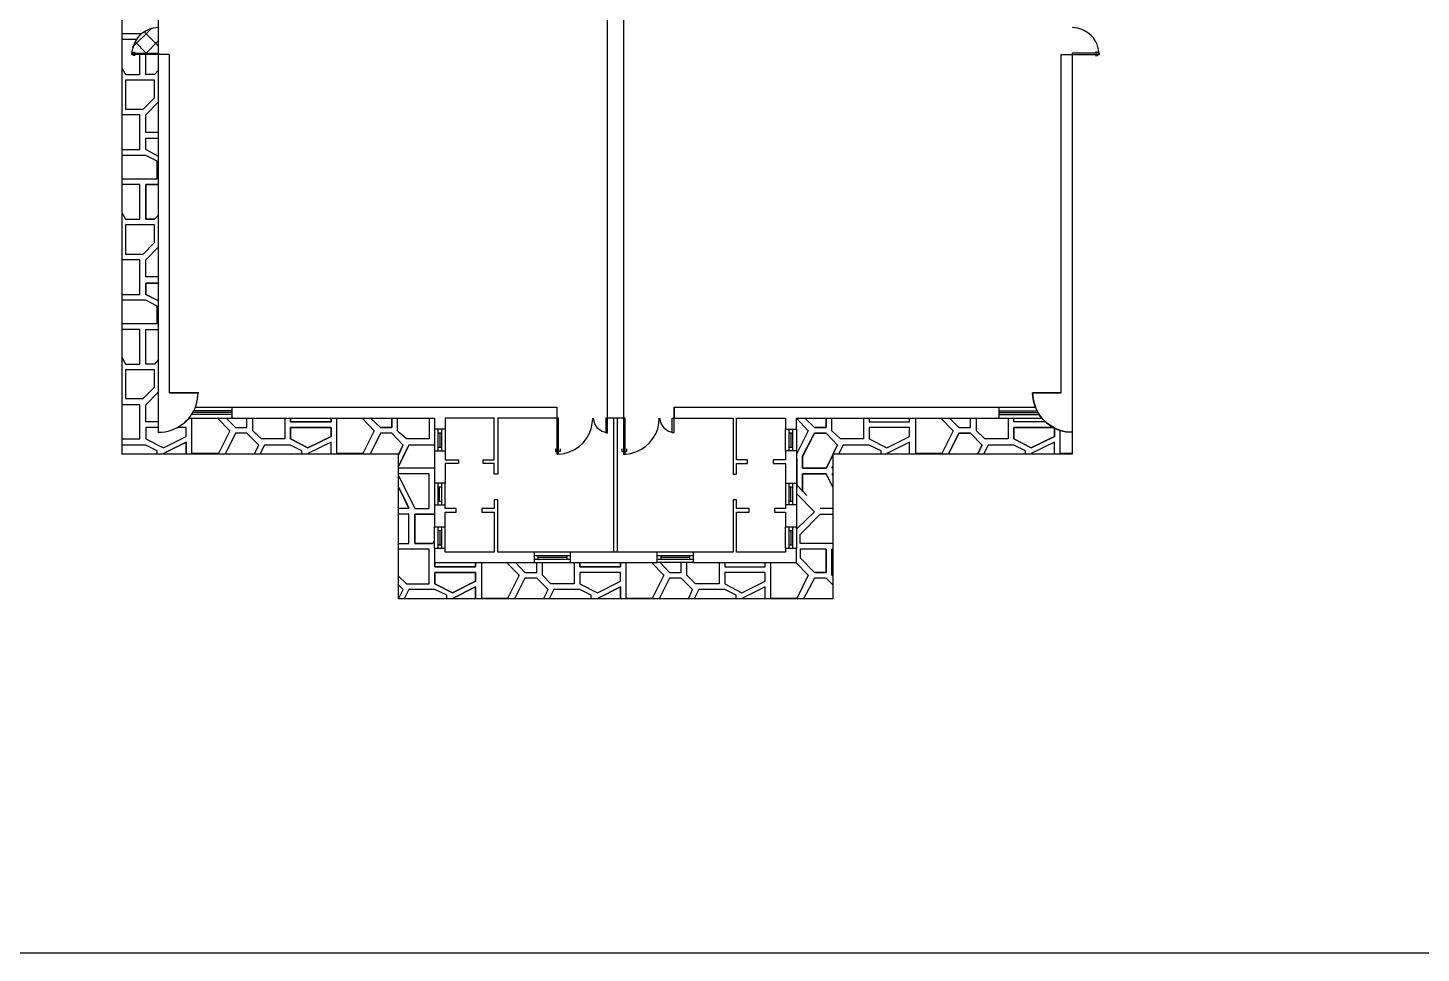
# Model space of a CAD drawing. Header units: millimetres. Extents: x 2592 to 5194, y 1172 to 2359.
# Drawn here: x 2597.552 to 2599.788, y 1172.363 to 1173.848 of the extents above; entities that cross this region are included whole.
import ezdxf

# ---------------------------------------------------------------- set-up
doc = ezdxf.new("R2010")
doc.units = ezdxf.units.MM
doc.layers.add('PDF _Geometria', color=7, linetype='Continuous')

msp = doc.modelspace()

# ---------------------------------------------------------------- linework, layer by layer
at = {"layer": 'PDF _Geometria', "lineweight": 25}
for points in [[(2592.0973, 1188.8915), (2602.0219, 1188.8915), (2602.0219, 1172.3632), (2592.0973, 1172.3632)], [(2597.7619, 1173.1982), (2597.7619, 1173.8049), (2597.7619, 1173.8924), (2597.7794, 1173.8924), (2597.7794, 1173.979), (2597.7619, 1173.979), (2597.7619, 1173.8924)], [(2597.7794, 1173.2624), (2597.8261, 1173.2624), (2597.7794, 1173.2624), (2597.7794, 1173.8049), (2597.7619, 1173.8049)], [(2599.2103, 1173.2624), (2599.1644, 1173.2624), (2599.1653, 1173.2524), (2599.1644, 1173.2624), (2599.2103, 1173.2624), (2599.2103, 1173.8049), (2599.2278, 1173.8049), (2599.2278, 1173.199), (2599.2278, 1173.164), (2598.8436, 1173.164), (2598.8511, 1173.1782), (2598.8328, 1173.1974), (2598.8144, 1173.1974), (2598.7953, 1173.1599), (2598.7953, 1173.1415), (2598.8328, 1173.1415), (2598.8436, 1173.1624)], [(2597.8211, 1173.239), (2597.8794, 1173.239), (2597.8794, 1173.2215)], [(2597.8794, 1173.239), (2598.4011, 1173.239), (2598.4011, 1173.2215), (2598.3061, 1173.2215), (2598.3061, 1173.1315), (2598.3003, 1173.1315), (2598.3003, 1173.149), (2598.2828, 1173.149), (2598.2828, 1173.1549), (2598.3003, 1173.1549), (2598.3003, 1173.2215), (2598.2219, 1173.2215), (2598.2219, 1173.204), (2598.2044, 1173.204), (2598.2044, 1173.169), (2598.2044, 1173.1174), (2598.2044, 1173.0824), (2598.2044, 1173.0474), (2598.2219, 1173.0474), (2598.2219, 1173.0707), (2598.2394, 1173.0707), (2598.2394, 1173.0765), (2598.2219, 1173.0765), (2598.2219, 1173.0824), (2598.2219, 1173.1174), (2598.2044, 1173.1174)], [(2598.5894, 1173.239), (2599.1103, 1173.239), (2599.1686, 1173.239)], [(2598.5894, 1173.2215), (2598.5894, 1173.239), (2598.5894, 1173.2215), (2598.6836, 1173.2215), (2598.6836, 1173.1315), (2598.6894, 1173.1315), (2598.6894, 1173.149), (2598.7069, 1173.149), (2598.7069, 1173.1549), (2598.6894, 1173.1549), (2598.6894, 1173.2215), (2598.7678, 1173.2215), (2598.7678, 1173.204)], [(2599.1103, 1173.239), (2599.1103, 1173.2215)], [(2597.8061, 1173.1924), (2597.8061, 1173.2065), (2597.7928, 1173.2065)], [(2597.8053, 1173.2157), (2597.8061, 1173.2157), (2597.8061, 1173.2165)], [(2597.8111, 1173.2215), (2597.8794, 1173.2215), (2598.2044, 1173.2215), (2598.2044, 1173.204)], [(2598.4578, 1173.2132), (2598.4586, 1173.2215)], [(2598.4594, 1173.2215), (2598.4603, 1173.2165), (2598.4619, 1173.2115), (2598.4653, 1173.2065), (2598.4694, 1173.2032), (2598.4736, 1173.2007), (2598.4786, 1173.199)], [(2598.4919, 1173.2215), (2598.4919, 1173.0065)], [(2598.4978, 1173.2215), (2598.4978, 1173.0065)], [(2598.5644, 1173.2132), (2598.5653, 1173.2215)], [(2598.5661, 1173.2215), (2598.5669, 1173.2165), (2598.5686, 1173.2115), (2598.5719, 1173.2065), (2598.5761, 1173.2032), (2598.5803, 1173.2007), (2598.5853, 1173.199)], [(2598.7853, 1173.204), (2598.7853, 1173.2215), (2599.1103, 1173.2215), (2599.1786, 1173.2215)], [(2598.7853, 1173.2215), (2598.8044, 1173.2015), (2598.7861, 1173.1649), (2598.7853, 1173.1649)], [(2598.8328, 1173.2215), (2598.8328, 1173.2065), (2598.8144, 1173.2065), (2598.7986, 1173.2215)], [(2598.8928, 1173.2215), (2598.8928, 1173.1882), (2598.8561, 1173.1882), (2598.8419, 1173.2015), (2598.8419, 1173.2215)], [(2598.9019, 1173.2215), (2598.9019, 1173.2157), (2598.9669, 1173.2157), (2598.9669, 1173.2215)], [(2599.0169, 1173.2215), (2599.0369, 1173.2015), (2599.0186, 1173.1649), (2598.9769, 1173.1649), (2598.9769, 1173.2215)], [(2599.0311, 1173.2215), (2599.0461, 1173.2065), (2599.0644, 1173.2065), (2599.0644, 1173.2215)], [(2599.1253, 1173.2215), (2599.1253, 1173.1882), (2599.0878, 1173.1882), (2599.0744, 1173.2015), (2599.0744, 1173.2215)], [(2599.1844, 1173.2157), (2599.1344, 1173.2157), (2599.1344, 1173.2215)], [(2599.1994, 1173.2057), (2599.1994, 1173.1924), (2599.1619, 1173.174), (2599.1344, 1173.1882), (2599.1344, 1173.2065), (2599.1978, 1173.2065)], [(2598.2219, 1173.204), (2598.2219, 1173.169), (2598.2219, 1173.1549), (2598.2428, 1173.1549), (2598.2428, 1173.149), (2598.2219, 1173.149), (2598.2219, 1173.1174)], [(2598.7853, 1173.169), (2598.7678, 1173.169), (2598.7678, 1173.204), (2598.7853, 1173.204), (2598.7853, 1173.169), (2598.7853, 1173.1174), (2598.7853, 1173.0824), (2598.7853, 1173.0474), (2598.7853, 1173.0124)], [(2599.0294, 1173.164), (2599.0461, 1173.1974), (2599.0644, 1173.1974), (2599.0836, 1173.1782), (2599.0761, 1173.164)], [(2599.2278, 1173.1649), (2599.2086, 1173.1649), (2599.2086, 1173.2015)], [(2598.2044, 1173.169), (2598.2219, 1173.169)], [(2598.3986, 1173.1724), (2598.3986, 1173.1682), (2598.4011, 1173.1682)], [(2598.4061, 1173.1724), (2598.4061, 1173.1682), (2598.4036, 1173.1682)], [(2598.4044, 1173.164), (2598.4128, 1173.1649)], [(2598.5053, 1173.1724), (2598.5053, 1173.1682), (2598.5078, 1173.1682)], [(2598.5128, 1173.1724), (2598.5128, 1173.1682), (2598.5103, 1173.1682)], [(2598.5111, 1173.164), (2598.5194, 1173.1649)], [(2598.7678, 1173.169), (2598.7678, 1173.1549), (2598.7478, 1173.1549), (2598.7478, 1173.149), (2598.7678, 1173.149), (2598.7678, 1173.1174), (2598.7853, 1173.1174)], [(2598.9211, 1173.164), (2598.9211, 1173.169), (2598.9019, 1173.1782), (2598.8603, 1173.1782), (2598.8528, 1173.164)], [(2598.9669, 1173.164), (2598.9669, 1173.1832), (2598.9303, 1173.1649), (2598.9303, 1173.164)], [(2599.1528, 1173.164), (2599.1528, 1173.169), (2599.1344, 1173.1782), (2599.0928, 1173.1782), (2599.0853, 1173.164)], [(2599.1994, 1173.164), (2599.1994, 1173.1832), (2599.1619, 1173.1649), (2599.1619, 1173.164)], [(2598.7853, 1173.109), (2598.7861, 1173.109), (2598.7861, 1173.1557), (2598.7853, 1173.1557)], [(2598.8436, 1173.1415), (2598.8419, 1173.1415), (2598.8436, 1173.144)], [(2598.7678, 1173.1174), (2598.7678, 1173.0765), (2598.7503, 1173.0765), (2598.7503, 1173.0707), (2598.7678, 1173.0707), (2598.7678, 1173.0474), (2598.7853, 1173.0474)], [(2598.8436, 1173.1107), (2598.8328, 1173.1324), (2598.7953, 1173.1324), (2598.7953, 1173.104)], [(2598.8436, 1173.1324), (2598.8419, 1173.1324), (2598.8436, 1173.129)], [(2598.8019, 1173.0974), (2598.7853, 1173.1149)], [(2598.7853, 1173.0999), (2598.7861, 1173.0999), (2598.8144, 1173.0715), (2598.7861, 1173.044), (2598.7853, 1173.0449)], [(2598.6194, 1172.9899), (2598.7853, 1172.9899), (2598.7853, 1173.0124), (2598.7678, 1173.0124), (2598.7678, 1173.0065), (2598.6894, 1173.0065), (2598.6894, 1173.0707), (2598.7094, 1173.0707), (2598.7094, 1173.0765), (2598.6894, 1173.0765), (2598.6894, 1173.0907), (2598.6836, 1173.0907), (2598.6836, 1173.0065), (2598.6194, 1173.0065), (2598.5619, 1173.0065), (2598.4228, 1173.0065), (2598.3644, 1173.0065), (2598.3061, 1173.0065), (2598.3061, 1173.0907), (2598.3003, 1173.0907), (2598.3003, 1173.0765), (2598.2803, 1173.0765), (2598.2803, 1173.0707), (2598.3003, 1173.0707), (2598.3003, 1173.0065), (2598.2219, 1173.0065), (2598.2219, 1173.0124), (2598.2044, 1173.0124), (2598.2044, 1172.9899), (2598.3644, 1172.9899)], [(2598.2044, 1173.0824), (2598.2219, 1173.0824)], [(2598.7853, 1173.0824), (2598.7678, 1173.0824)], [(2598.8436, 1173.0765), (2598.8236, 1173.0765)], [(2598.8436, 1173.0207), (2598.7911, 1173.0207), (2598.7911, 1173.0349), (2598.8236, 1173.0674), (2598.8436, 1173.0674)], [(2598.2044, 1173.0124), (2598.2044, 1173.0474)], [(2598.2219, 1173.0124), (2598.2219, 1173.0474)], [(2598.7678, 1173.0124), (2598.7678, 1173.0474)], [(2598.2011, 1173.0207), (2598.2044, 1173.024)], [(2598.3644, 1173.0065), (2598.3644, 1172.9899), (2598.4228, 1172.9899), (2598.4228, 1173.0065)], [(2598.6194, 1173.0065), (2598.6194, 1172.9899), (2598.5619, 1172.9899), (2598.5619, 1173.0065)], [(2598.8328, 1173.0115), (2598.7911, 1173.0115), (2598.7911, 1172.9974)], [(2598.8436, 1173.0115), (2598.8419, 1173.0115)], [(2598.2703, 1172.9899), (2598.2703, 1172.9832), (2598.2053, 1172.9832), (2598.2053, 1172.9899)], [(2598.4228, 1172.9899), (2598.5619, 1172.9899)], [(2598.5028, 1172.9899), (2598.5028, 1172.9832), (2598.4378, 1172.9832), (2598.4378, 1172.9899)], [(2598.6703, 1172.9899), (2598.6703, 1172.9832), (2598.7353, 1172.9832), (2598.7353, 1172.9899)]]:
    msp.add_lwpolyline(points, dxfattribs=at)
at = {"layer": 'PDF _Geometria', "color": 253, "lineweight": 0, "true_color": 0x999999}
msp.add_lwpolyline([(2597.7036, 1179.3765), (2597.7036, 1178.054), (2597.7036, 1176.1982), (2597.7036, 1175.4315), (2598.3019, 1175.4315), (2598.3019, 1175.2015), (2597.7036, 1175.2015), (2597.7036, 1173.164), (2598.1469, 1173.164), (2598.1469, 1172.9315), (2598.8436, 1172.9315), (2598.8436, 1173.164)], dxfattribs=at)
at = {"layer": 'PDF _Geometria', "color": 8, "lineweight": 25, "true_color": 0x808080}
for points in [[(2598.1469, 1173.164), (2597.7036, 1173.164), (2597.7036, 1175.2015), (2598.3019, 1175.2015), (2598.3028, 1175.2015), (2598.3078, 1175.199), (2598.3219, 1175.199), (2598.3219, 1175.2449), (2598.3019, 1175.2449)], [(2597.7336, 1173.8382), (2597.7036, 1173.8382)], [(2597.7511, 1173.8474), (2597.7194, 1173.8165)], [(2597.7619, 1173.8182), (2597.7386, 1173.8415)], [(2597.7253, 1173.829), (2597.7036, 1173.829)], [(2597.7619, 1173.8274), (2597.7419, 1173.8074), (2597.7236, 1173.8257)], [(2597.7036, 1173.7824), (2597.7086, 1173.7732), (2597.7319, 1173.7732), (2597.7319, 1173.8049)], [(2597.7619, 1173.7799), (2597.7553, 1173.7732), (2597.7411, 1173.7732), (2597.7411, 1173.8049)], [(2597.7619, 1173.6799), (2597.7411, 1173.6799), (2597.7411, 1173.7082), (2597.7619, 1173.729)], [(2597.7036, 1173.6524), (2597.7319, 1173.6524), (2597.7319, 1173.7082), (2597.7036, 1173.7082)], [(2597.7619, 1173.6415), (2597.7411, 1173.6524), (2597.7411, 1173.6707), (2597.7619, 1173.6707)], [(2597.7036, 1173.6057), (2597.7594, 1173.6057), (2597.7594, 1173.634), (2597.7411, 1173.6432), (2597.7036, 1173.6432)], [(2597.7036, 1173.5507), (2597.7086, 1173.5407), (2597.7319, 1173.5407), (2597.7319, 1173.5965), (2597.7036, 1173.5965)], [(2597.7619, 1173.5474), (2597.7553, 1173.5407), (2597.7411, 1173.5407), (2597.7411, 1173.5965), (2597.7619, 1173.5965)], [(2597.7036, 1173.4199), (2597.7319, 1173.4199), (2597.7319, 1173.4757), (2597.7036, 1173.4757)], [(2597.7619, 1173.4482), (2597.7411, 1173.4482), (2597.7411, 1173.4757), (2597.7619, 1173.4965)], [(2597.7619, 1173.4099), (2597.7411, 1173.4199), (2597.7411, 1173.4382), (2597.7619, 1173.4382)], [(2597.7036, 1173.3732), (2597.7594, 1173.3732), (2597.7594, 1173.4015), (2597.7411, 1173.4107), (2597.7036, 1173.4107)], [(2597.7036, 1173.3182), (2597.7086, 1173.3082), (2597.7319, 1173.3082), (2597.7319, 1173.364), (2597.7036, 1173.364)], [(2597.7619, 1173.3157), (2597.7553, 1173.3082), (2597.7411, 1173.3082), (2597.7411, 1173.364), (2597.7619, 1173.364)], [(2597.7619, 1173.2157), (2597.7411, 1173.2157), (2597.7411, 1173.2432), (2597.7619, 1173.264)], [(2597.7036, 1173.1882), (2597.7319, 1173.1882), (2597.7319, 1173.2432), (2597.7036, 1173.2432)], [(2597.7619, 1173.2065), (2597.7411, 1173.2065), (2597.7411, 1173.1882), (2597.7694, 1173.174), (2597.8061, 1173.1924), (2597.8061, 1173.2065), (2597.7928, 1173.2065)], [(2597.8053, 1173.2157), (2597.8061, 1173.2157), (2597.8061, 1173.2165)], [(2597.8561, 1173.2215), (2597.8761, 1173.2015), (2597.8744, 1173.1982), (2597.8578, 1173.1649), (2597.8153, 1173.1649), (2597.8153, 1173.2215)], [(2597.8703, 1173.2215), (2597.8853, 1173.2065), (2597.9036, 1173.2065), (2597.9036, 1173.2215)], [(2597.9644, 1173.2215), (2597.9644, 1173.1982), (2597.9644, 1173.1882), (2597.9269, 1173.1882), (2597.9161, 1173.1982), (2597.9128, 1173.2015), (2597.9128, 1173.2215)], [(2597.9736, 1173.2215), (2597.9736, 1173.2157), (2598.0386, 1173.2157), (2598.0386, 1173.2215)], [(2598.0886, 1173.2215), (2598.1078, 1173.2015), (2598.0894, 1173.1649), (2598.0478, 1173.1649), (2598.0478, 1173.2215)], [(2598.1019, 1173.2215), (2598.1178, 1173.2065), (2598.1361, 1173.2065), (2598.1361, 1173.2215)], [(2598.1961, 1173.2215), (2598.1961, 1173.1882), (2598.1594, 1173.1882), (2598.1486, 1173.1982), (2598.1453, 1173.2015), (2598.1453, 1173.2215)], [(2598.7853, 1173.2215), (2598.8044, 1173.2015), (2598.7861, 1173.1649), (2598.7853, 1173.1649)], [(2598.7986, 1173.2215), (2598.8144, 1173.2065), (2598.8328, 1173.2065), (2598.8328, 1173.2215)], [(2598.8928, 1173.2215), (2598.8928, 1173.1882), (2598.8561, 1173.1882), (2598.8419, 1173.2015), (2598.8419, 1173.2215)], [(2598.9019, 1173.2215), (2598.9019, 1173.2157), (2598.9669, 1173.2157), (2598.9669, 1173.2215)], [(2599.0169, 1173.2215), (2599.0369, 1173.2015), (2599.0186, 1173.1649), (2598.9769, 1173.1649), (2598.9769, 1173.2215)], [(2599.0311, 1173.2215), (2599.0461, 1173.2065), (2599.0644, 1173.2065), (2599.0644, 1173.2215)], [(2599.1253, 1173.2215), (2599.1253, 1173.1882), (2599.0878, 1173.1882), (2599.0744, 1173.2015), (2599.0744, 1173.2215)], [(2599.1844, 1173.2157), (2599.1344, 1173.2157), (2599.1344, 1173.2215)], [(2599.1978, 1173.2065), (2599.1344, 1173.2065), (2599.1344, 1173.1882), (2599.1619, 1173.174), (2599.1994, 1173.1924), (2599.1994, 1173.2057)], [(2597.9153, 1173.164), (2597.9228, 1173.1782), (2597.9036, 1173.1974), (2597.8853, 1173.1974), (2597.8686, 1173.164)], [(2598.1469, 1173.1624), (2598.1469, 1173.164), (2598.1544, 1173.1782), (2598.1361, 1173.1974), (2598.1178, 1173.1974), (2598.1011, 1173.164)], [(2598.8436, 1173.1624), (2598.8328, 1173.1415), (2598.7953, 1173.1415), (2598.7953, 1173.1599), (2598.7969, 1173.164), (2598.8144, 1173.1974), (2598.8328, 1173.1974), (2598.8511, 1173.1782), (2598.8436, 1173.164)], [(2599.0761, 1173.164), (2599.0836, 1173.1782), (2599.0644, 1173.1974), (2599.0461, 1173.1974), (2599.0294, 1173.164)], [(2599.2278, 1173.1649), (2599.2086, 1173.1649), (2599.2086, 1173.2015)], [(2597.7594, 1173.164), (2597.7594, 1173.169), (2597.7411, 1173.1782), (2597.7036, 1173.1782)], [(2597.8061, 1173.164), (2597.8061, 1173.1832), (2597.7694, 1173.1649), (2597.7694, 1173.164)], [(2597.9919, 1173.164), (2597.9919, 1173.169), (2597.9736, 1173.1782), (2597.9319, 1173.1782), (2597.9244, 1173.164)], [(2598.0386, 1173.164), (2598.0386, 1173.1832), (2598.0011, 1173.1649), (2598.0011, 1173.164)], [(2598.2044, 1173.1782), (2598.1636, 1173.1782), (2598.1561, 1173.164), (2598.1469, 1173.144)], [(2598.9211, 1173.164), (2598.9211, 1173.169), (2598.9019, 1173.1782), (2598.8603, 1173.1782), (2598.8528, 1173.164)], [(2598.9669, 1173.164), (2598.9669, 1173.1832), (2598.9303, 1173.1649), (2598.9303, 1173.164)], [(2599.1528, 1173.164), (2599.1528, 1173.169), (2599.1344, 1173.1782), (2599.0928, 1173.1782), (2599.0853, 1173.164)], [(2599.1994, 1173.164), (2599.1994, 1173.1832), (2599.1619, 1173.1649), (2599.1619, 1173.164)], [(2598.2044, 1173.1415), (2598.1469, 1173.1415)], [(2598.7853, 1173.1557), (2598.7861, 1173.1557), (2598.7861, 1173.109), (2598.7853, 1173.109)], [(2598.8436, 1173.1415), (2598.8419, 1173.1415), (2598.8436, 1173.144)], [(2598.1469, 1173.129), (2598.1703, 1173.0824), (2598.1728, 1173.0765), (2598.1961, 1173.0765), (2598.1961, 1173.0824), (2598.1961, 1173.1174), (2598.1961, 1173.1324), (2598.1469, 1173.1324)], [(2598.7953, 1173.104), (2598.7953, 1173.1174), (2598.7953, 1173.1324), (2598.8328, 1173.1324), (2598.8436, 1173.1107)], [(2598.8436, 1173.1324), (2598.8419, 1173.1324), (2598.8436, 1173.129)], [(2598.1469, 1173.1107), (2598.1611, 1173.0824), (2598.1636, 1173.0765), (2598.1469, 1173.0765)], [(2598.8019, 1173.0974), (2598.7853, 1173.1149)], [(2598.7853, 1173.0449), (2598.7861, 1173.044), (2598.8144, 1173.0715), (2598.7861, 1173.0999), (2598.7853, 1173.0999)], [(2598.8436, 1173.0765), (2598.8236, 1173.0765)], [(2598.1469, 1173.0207), (2598.1636, 1173.0207), (2598.1636, 1173.0674), (2598.1469, 1173.0674)], [(2598.2044, 1173.024), (2598.2011, 1173.0207), (2598.1728, 1173.0207), (2598.1728, 1173.0674), (2598.2044, 1173.0674)], [(2598.8436, 1173.0207), (2598.7911, 1173.0207), (2598.7911, 1173.0349), (2598.8236, 1173.0674), (2598.8436, 1173.0674)], [(2598.1469, 1172.9682), (2598.1594, 1172.9557), (2598.1961, 1172.9557), (2598.1961, 1172.9899), (2598.1961, 1173.0115), (2598.1469, 1173.0115)], [(2598.8436, 1172.9682), (2598.8419, 1172.9699), (2598.8419, 1172.9899), (2598.8419, 1173.0115), (2598.8436, 1173.0115)], [(2598.2053, 1172.9899), (2598.2053, 1172.9832), (2598.2703, 1172.9832), (2598.2703, 1172.9899)], [(2598.3203, 1172.9899), (2598.3403, 1172.9699), (2598.3219, 1172.9324), (2598.2803, 1172.9324), (2598.2803, 1172.9899)], [(2598.3344, 1172.9899), (2598.3494, 1172.974), (2598.3686, 1172.974), (2598.3686, 1172.9899)], [(2598.4286, 1172.9899), (2598.4286, 1172.9557), (2598.3911, 1172.9557), (2598.3778, 1172.9699), (2598.3778, 1172.9899)], [(2598.4378, 1172.9899), (2598.4378, 1172.9832), (2598.5028, 1172.9832), (2598.5028, 1172.9899)], [(2598.5528, 1172.9899), (2598.5728, 1172.9699), (2598.5536, 1172.9324), (2598.5119, 1172.9324), (2598.5119, 1172.9899)], [(2598.5669, 1172.9899), (2598.5819, 1172.974), (2598.6003, 1172.974), (2598.6003, 1172.9899)], [(2598.6611, 1172.9899), (2598.6611, 1172.9557), (2598.6236, 1172.9557), (2598.6094, 1172.9699), (2598.6094, 1172.9899)], [(2598.6703, 1172.9899), (2598.6703, 1172.9832), (2598.7353, 1172.9832), (2598.7353, 1172.9899)], [(2598.7844, 1172.9899), (2598.8044, 1172.9699), (2598.7861, 1172.9324), (2598.7444, 1172.9324), (2598.7444, 1172.9899)], [(2598.3794, 1172.9315), (2598.3869, 1172.9465), (2598.3686, 1172.9649), (2598.3494, 1172.9649), (2598.3328, 1172.9315)], [(2598.6119, 1172.9315), (2598.6186, 1172.9465), (2598.6003, 1172.9649), (2598.5819, 1172.9649), (2598.5653, 1172.9315)], [(2598.8436, 1172.954), (2598.8328, 1172.9649), (2598.8144, 1172.9649), (2598.7969, 1172.9315)], [(2598.1469, 1172.9315), (2598.1544, 1172.9465), (2598.1469, 1172.954)], [(2598.2244, 1172.9315), (2598.2244, 1172.9374), (2598.2053, 1172.9465), (2598.1636, 1172.9465), (2598.1561, 1172.9315)], [(2598.2703, 1172.9315), (2598.2703, 1172.9507), (2598.2336, 1172.9324), (2598.2336, 1172.9315)], [(2598.4561, 1172.9315), (2598.4561, 1172.9374), (2598.4378, 1172.9465), (2598.3961, 1172.9465), (2598.3886, 1172.9315)], [(2598.5028, 1172.9315), (2598.5028, 1172.9507), (2598.4661, 1172.9324), (2598.4661, 1172.9315)], [(2598.6886, 1172.9315), (2598.6886, 1172.9374), (2598.6703, 1172.9465), (2598.6286, 1172.9465), (2598.6211, 1172.9315)], [(2598.7353, 1172.9315), (2598.7353, 1172.9507), (2598.6978, 1172.9324), (2598.6978, 1172.9315)]]:
    msp.add_lwpolyline(points, dxfattribs=at)
at = {"layer": 'PDF _Geometria', "color": 253, "lineweight": 25, "true_color": 0x999999}
for points in [[(2598.8436, 1173.164), (2598.8436, 1172.9315), (2598.1469, 1172.9315), (2598.1469, 1173.164), (2597.7036, 1173.164), (2597.7036, 1175.2015), (2598.3019, 1175.2015)], [(2597.7336, 1173.8382), (2597.7036, 1173.8382)], [(2597.7253, 1173.829), (2597.7036, 1173.829)], [(2597.7036, 1173.7824), (2597.7086, 1173.7732), (2597.7319, 1173.7732), (2597.7319, 1173.8049)], [(2597.7619, 1173.7799), (2597.7553, 1173.7732), (2597.7411, 1173.7732), (2597.7411, 1173.8049)], [(2597.7619, 1173.6799), (2597.7411, 1173.6799), (2597.7411, 1173.7082), (2597.7619, 1173.729)], [(2597.7036, 1173.6524), (2597.7319, 1173.6524), (2597.7319, 1173.7082), (2597.7036, 1173.7082)], [(2597.7619, 1173.6415), (2597.7411, 1173.6524), (2597.7411, 1173.6707), (2597.7619, 1173.6707)], [(2597.7036, 1173.6057), (2597.7594, 1173.6057), (2597.7594, 1173.634), (2597.7411, 1173.6432), (2597.7036, 1173.6432)], [(2597.7036, 1173.5507), (2597.7086, 1173.5407), (2597.7319, 1173.5407), (2597.7319, 1173.5965), (2597.7036, 1173.5965)], [(2597.7619, 1173.5965), (2597.7411, 1173.5965), (2597.7411, 1173.5407), (2597.7553, 1173.5407), (2597.7619, 1173.5474)], [(2597.7036, 1173.4199), (2597.7319, 1173.4199), (2597.7319, 1173.4757), (2597.7036, 1173.4757)], [(2597.7619, 1173.4482), (2597.7411, 1173.4482), (2597.7411, 1173.4757), (2597.7619, 1173.4965)], [(2597.7619, 1173.4382), (2597.7411, 1173.4382), (2597.7411, 1173.4199), (2597.7619, 1173.4099)], [(2597.7036, 1173.3732), (2597.7594, 1173.3732), (2597.7594, 1173.4015), (2597.7411, 1173.4107), (2597.7036, 1173.4107)], [(2597.7036, 1173.3182), (2597.7086, 1173.3082), (2597.7319, 1173.3082), (2597.7319, 1173.364), (2597.7036, 1173.364)], [(2597.7619, 1173.3157), (2597.7553, 1173.3082), (2597.7411, 1173.3082), (2597.7411, 1173.364), (2597.7619, 1173.364)], [(2597.7619, 1173.2157), (2597.7411, 1173.2157), (2597.7411, 1173.2432), (2597.7619, 1173.264)], [(2597.7036, 1173.1882), (2597.7319, 1173.1882), (2597.7319, 1173.2432), (2597.7036, 1173.2432)], [(2597.7619, 1173.2065), (2597.7411, 1173.2065), (2597.7411, 1173.1882), (2597.7694, 1173.174), (2597.8061, 1173.1924)], [(2597.8561, 1173.2215), (2597.8761, 1173.2015), (2597.8578, 1173.1649), (2597.8153, 1173.1649), (2597.8153, 1173.2215)], [(2597.8703, 1173.2215), (2597.8853, 1173.2065), (2597.9036, 1173.2065), (2597.9036, 1173.2215)], [(2597.9644, 1173.2215), (2597.9644, 1173.1882), (2597.9269, 1173.1882), (2597.9128, 1173.2015), (2597.9128, 1173.2215)], [(2598.0386, 1173.2215), (2598.0386, 1173.2157), (2597.9736, 1173.2157), (2597.9736, 1173.2215)], [(2598.0886, 1173.2215), (2598.1078, 1173.2015), (2598.0894, 1173.1649), (2598.0478, 1173.1649), (2598.0478, 1173.2215)], [(2598.1361, 1173.2215), (2598.1361, 1173.2065), (2598.1178, 1173.2065), (2598.1019, 1173.2215)], [(2598.1961, 1173.2215), (2598.1961, 1173.1882), (2598.1594, 1173.1882), (2598.1453, 1173.2015), (2598.1453, 1173.2215)], [(2597.9153, 1173.164), (2597.9228, 1173.1782), (2597.9036, 1173.1974), (2597.8853, 1173.1974), (2597.8686, 1173.164)], [(2598.1469, 1173.1624), (2598.1544, 1173.1782), (2598.1361, 1173.1974), (2598.1178, 1173.1974), (2598.1011, 1173.164)], [(2597.7594, 1173.164), (2597.7594, 1173.169), (2597.7411, 1173.1782), (2597.7036, 1173.1782)], [(2597.7694, 1173.164), (2597.7694, 1173.1649), (2597.8061, 1173.1832), (2597.8061, 1173.164)], [(2597.9919, 1173.164), (2597.9919, 1173.169), (2597.9736, 1173.1782), (2597.9319, 1173.1782), (2597.9244, 1173.164)], [(2598.0386, 1173.164), (2598.0386, 1173.1832), (2598.0011, 1173.1649), (2598.0011, 1173.164)], [(2598.2044, 1173.1782), (2598.1636, 1173.1782), (2598.1469, 1173.144)], [(2598.2044, 1173.1415), (2598.1469, 1173.1415)], [(2598.1469, 1173.129), (2598.1728, 1173.0765), (2598.1961, 1173.0765), (2598.1961, 1173.1324), (2598.1469, 1173.1324)], [(2598.1469, 1173.1107), (2598.1636, 1173.0765), (2598.1469, 1173.0765)], [(2598.1469, 1173.0207), (2598.1636, 1173.0207), (2598.1636, 1173.0674), (2598.1469, 1173.0674)], [(2598.2044, 1173.0674), (2598.1728, 1173.0674), (2598.1728, 1173.0207), (2598.2011, 1173.0207)], [(2598.1469, 1172.9682), (2598.1594, 1172.9557), (2598.1961, 1172.9557), (2598.1961, 1173.0115), (2598.1469, 1173.0115)], [(2598.8328, 1173.0115), (2598.8328, 1172.974), (2598.8144, 1172.974), (2598.7911, 1172.9974)], [(2598.8436, 1172.9682), (2598.8419, 1172.9699), (2598.8419, 1173.0115)], [(2598.3203, 1172.9899), (2598.3403, 1172.9699), (2598.3219, 1172.9324), (2598.2803, 1172.9324), (2598.2803, 1172.9899)], [(2598.3344, 1172.9899), (2598.3494, 1172.974), (2598.3686, 1172.974), (2598.3686, 1172.9899)], [(2598.4286, 1172.9899), (2598.4286, 1172.9557), (2598.3911, 1172.9557), (2598.3778, 1172.9699), (2598.3778, 1172.9899)], [(2598.5528, 1172.9899), (2598.5728, 1172.9699), (2598.5536, 1172.9324), (2598.5119, 1172.9324), (2598.5119, 1172.9899)], [(2598.5669, 1172.9899), (2598.5819, 1172.974), (2598.6003, 1172.974), (2598.6003, 1172.9899)], [(2598.6611, 1172.9899), (2598.6611, 1172.9557), (2598.6236, 1172.9557), (2598.6094, 1172.9699), (2598.6094, 1172.9899)], [(2598.7844, 1172.9899), (2598.8044, 1172.9699), (2598.7861, 1172.9324), (2598.7444, 1172.9324), (2598.7444, 1172.9899)], [(2598.3794, 1172.9315), (2598.3869, 1172.9465), (2598.3686, 1172.9649), (2598.3494, 1172.9649), (2598.3328, 1172.9315)], [(2598.6119, 1172.9315), (2598.6186, 1172.9465), (2598.6003, 1172.9649), (2598.5819, 1172.9649), (2598.5653, 1172.9315)], [(2598.8436, 1172.954), (2598.8328, 1172.9649), (2598.8144, 1172.9649), (2598.7969, 1172.9315)], [(2598.1469, 1172.9315), (2598.1544, 1172.9465), (2598.1469, 1172.954)], [(2598.2244, 1172.9315), (2598.2244, 1172.9374), (2598.2053, 1172.9465), (2598.1636, 1172.9465), (2598.1561, 1172.9315)], [(2598.2336, 1172.9315), (2598.2336, 1172.9324), (2598.2703, 1172.9507), (2598.2703, 1172.9315)], [(2598.4561, 1172.9315), (2598.4561, 1172.9374), (2598.4378, 1172.9465), (2598.3961, 1172.9465), (2598.3886, 1172.9315)], [(2598.4661, 1172.9315), (2598.4661, 1172.9324), (2598.5028, 1172.9507), (2598.5028, 1172.9315)], [(2598.6886, 1172.9315), (2598.6886, 1172.9374), (2598.6703, 1172.9465), (2598.6286, 1172.9465), (2598.6211, 1172.9315)], [(2598.7353, 1172.9315), (2598.7353, 1172.9507), (2598.6978, 1172.9324), (2598.6978, 1172.9315)]]:
    msp.add_lwpolyline(points, dxfattribs=at)
at = {"layer": 'PDF _Geometria', "color": 8, "lineweight": 0, "true_color": 0x808080}
msp.add_lwpolyline([(2598.3019, 1175.2015), (2597.7036, 1175.2015), (2597.7036, 1173.164), (2598.1469, 1173.164)], dxfattribs=at)
at = {"layer": 'PDF _Geometria', "lineweight": 25}
for points in [[(2598.5078, 1174.594), (2598.5161, 1174.5974), (2598.5186, 1174.5915), (2598.5078, 1174.5874), (2598.5078, 1173.2215), (2598.5078, 1173.164), (2598.5103, 1173.164), (2598.5103, 1173.2215), (2598.5078, 1173.2215), (2598.4819, 1173.2215), (2598.4794, 1173.2215), (2598.4794, 1173.1982), (2598.4819, 1173.1982), (2598.4819, 1173.2215), (2598.4819, 1174.5874), (2598.4711, 1174.5924), (2598.4736, 1174.5974), (2598.4819, 1174.594), (2598.4819, 1174.6499), (2598.5078, 1174.6499)], [(2598.4036, 1173.2215), (2598.4011, 1173.2215), (2598.4011, 1173.164), (2598.4036, 1173.164)], [(2598.5861, 1173.1982), (2598.5861, 1173.2215), (2598.5886, 1173.2215), (2598.5886, 1173.1982)], [(2598.9669, 1173.1924), (2598.9669, 1173.2065), (2598.9019, 1173.2065), (2598.9019, 1173.1882), (2598.9303, 1173.174)], [(2599.2278, 1173.199), (2599.2178, 1173.1999)]]:
    msp.add_lwpolyline(points, close=True, dxfattribs=at)
at = {"layer": 'PDF _Geometria', "color": 4, "lineweight": 25}
for points in [[(2597.7619, 1173.8482), (2597.7536, 1173.8474)], [(2599.2361, 1173.8474), (2599.2278, 1173.8482)], [(2597.7186, 1173.8074), (2597.7619, 1173.8074), (2597.7619, 1173.8049), (2597.7186, 1173.8049), (2597.7186, 1173.8074), (2597.7203, 1173.8149)], [(2599.2711, 1173.8074), (2599.2694, 1173.8149)], [(2597.7211, 1173.8074), (2597.7211, 1173.809), (2597.7244, 1173.809)], [(2597.7244, 1173.8032), (2597.7211, 1173.8032), (2597.7211, 1173.8049)], [(2599.2686, 1173.8074), (2599.2686, 1173.809), (2599.2653, 1173.809)], [(2599.2653, 1173.8032), (2599.2686, 1173.8032), (2599.2686, 1173.8049)], [(2597.8794, 1173.2307), (2597.8169, 1173.2307)], [(2597.8794, 1173.2332), (2597.8186, 1173.2332)], [(2599.1103, 1173.2332), (2599.1711, 1173.2332)], [(2599.1103, 1173.2307), (2599.1728, 1173.2307)], [(2597.8794, 1173.2274), (2597.8153, 1173.2274)], [(2599.1103, 1173.2274), (2599.1744, 1173.2274)], [(2598.2103, 1173.169), (2598.2103, 1173.204)], [(2598.2103, 1173.1982), (2598.2161, 1173.1982)], [(2598.2136, 1173.1749), (2598.2136, 1173.1982)], [(2598.2161, 1173.169), (2598.2161, 1173.204)], [(2598.7736, 1173.169), (2598.7736, 1173.204)], [(2598.7736, 1173.1982), (2598.7794, 1173.1982)], [(2598.7769, 1173.1749), (2598.7769, 1173.1982)], [(2598.7794, 1173.169), (2598.7794, 1173.204)], [(2598.2103, 1173.1749), (2598.2161, 1173.1749)], [(2598.7736, 1173.1749), (2598.7794, 1173.1749)], [(2598.2103, 1173.0824), (2598.2103, 1173.1174)], [(2598.2161, 1173.0824), (2598.2161, 1173.1174)], [(2598.7736, 1173.0824), (2598.7736, 1173.1174)], [(2598.7794, 1173.0824), (2598.7794, 1173.1174)], [(2598.2103, 1173.1115), (2598.2161, 1173.1115)], [(2598.2128, 1173.0882), (2598.2128, 1173.1115)], [(2598.7736, 1173.1115), (2598.7794, 1173.1115)], [(2598.7761, 1173.0882), (2598.7761, 1173.1115)], [(2598.2103, 1173.0882), (2598.2161, 1173.0882)], [(2598.7736, 1173.0882), (2598.7794, 1173.0882)], [(2598.2103, 1173.0124), (2598.2103, 1173.0474)], [(2598.2103, 1173.0415), (2598.2161, 1173.0415)], [(2598.2136, 1173.0182), (2598.2136, 1173.0415)], [(2598.2161, 1173.0124), (2598.2161, 1173.0474)], [(2598.7736, 1173.0124), (2598.7736, 1173.0474)], [(2598.7736, 1173.0415), (2598.7794, 1173.0415)], [(2598.7769, 1173.0182), (2598.7769, 1173.0415)], [(2598.7794, 1173.0124), (2598.7794, 1173.0474)], [(2598.2103, 1173.0182), (2598.2161, 1173.0182)], [(2598.7736, 1173.0182), (2598.7794, 1173.0182)], [(2598.4228, 1173.0007), (2598.3644, 1173.0007)], [(2598.4228, 1172.9949), (2598.3644, 1172.9949)], [(2598.3703, 1173.0007), (2598.3703, 1172.9949)], [(2598.4169, 1172.9982), (2598.3703, 1172.9982)], [(2598.4169, 1173.0007), (2598.4169, 1172.9949)], [(2598.6194, 1173.0007), (2598.5619, 1173.0007)], [(2598.6194, 1172.9949), (2598.5619, 1172.9949)], [(2598.5678, 1173.0007), (2598.5678, 1172.9949)], [(2598.6136, 1172.9982), (2598.5678, 1172.9982)], [(2598.6136, 1173.0007), (2598.6136, 1172.9949)]]:
    msp.add_lwpolyline(points, dxfattribs=at)
at = {"layer": 'PDF _Geometria', "lineweight": 0}
for points in [[(2598.7853, 1173.169), (2598.7853, 1173.1174), (2598.7853, 1173.0474), (2598.7853, 1173.0124), (2598.7853, 1172.9899), (2598.6194, 1172.9899), (2598.5619, 1172.9899), (2598.4228, 1172.9899), (2598.3644, 1172.9899), (2598.2044, 1172.9899), (2598.2044, 1173.0124), (2598.2044, 1173.0474), (2598.2044, 1173.1174), (2598.2044, 1173.169), (2598.2044, 1173.2215), (2597.8794, 1173.2215), (2597.8111, 1173.2215), (2597.8036, 1173.214), (2597.7944, 1173.2074), (2597.7836, 1173.2024), (2597.7728, 1173.199), (2597.7619, 1173.1982), (2597.7619, 1173.8049)], [(2598.8436, 1173.164), (2599.2278, 1173.164), (2599.2278, 1173.199), (2599.2169, 1173.1999), (2599.2061, 1173.2024), (2599.1961, 1173.2074), (2599.1869, 1173.214), (2599.1786, 1173.2215), (2599.1103, 1173.2215), (2598.7853, 1173.2215), (2598.7853, 1173.204)]]:
    msp.add_lwpolyline(points, dxfattribs=at)
at = {"layer": 'PDF _Geometria', "color": 4, "lineweight": 25}
msp.add_lwpolyline([(2599.2719, 1173.8049), (2599.2719, 1173.8074), (2599.2278, 1173.8074), (2599.2278, 1173.8049)], close=True, dxfattribs=at)
at = {"layer": 'PDF _Geometria', "color": 253, "lineweight": 25, "true_color": 0x999999}
for points in [[(2597.7553, 1173.7357), (2597.7553, 1173.764), (2597.7086, 1173.764), (2597.7086, 1173.7174), (2597.7369, 1173.7174)], [(2597.7086, 1173.4849), (2597.7369, 1173.4849), (2597.7553, 1173.5032), (2597.7553, 1173.5315), (2597.7086, 1173.5315)], [(2597.7553, 1173.2715), (2597.7553, 1173.299), (2597.7086, 1173.299), (2597.7086, 1173.2532), (2597.7369, 1173.2532)], [(2597.9736, 1173.2065), (2598.0386, 1173.2065), (2598.0386, 1173.1924), (2598.0011, 1173.174), (2597.9736, 1173.1882)], [(2598.2053, 1172.974), (2598.2703, 1172.974), (2598.2703, 1172.9599), (2598.2336, 1172.9415), (2598.2053, 1172.9557)], [(2598.4378, 1172.9557), (2598.4661, 1172.9415), (2598.5028, 1172.9599), (2598.5028, 1172.974), (2598.4378, 1172.974)], [(2598.7353, 1172.9599), (2598.7353, 1172.974), (2598.6703, 1172.974), (2598.6703, 1172.9557), (2598.6978, 1172.9415)]]:
    msp.add_lwpolyline(points, close=True, dxfattribs=at)
at = {"layer": 'PDF _Geometria', "color": 8, "lineweight": 25, "true_color": 0x808080}
for points in [[(2597.7553, 1173.7357), (2597.7553, 1173.764), (2597.7086, 1173.764), (2597.7086, 1173.7174), (2597.7369, 1173.7174)], [(2597.7553, 1173.5032), (2597.7553, 1173.5315), (2597.7086, 1173.5315), (2597.7086, 1173.4849), (2597.7369, 1173.4849)], [(2597.7553, 1173.2715), (2597.7553, 1173.299), (2597.7086, 1173.299), (2597.7086, 1173.2532), (2597.7369, 1173.2532)], [(2597.9736, 1173.1982), (2597.9736, 1173.1882), (2598.0011, 1173.174), (2598.0386, 1173.1924), (2598.0386, 1173.2065), (2597.9736, 1173.2065)], [(2598.9669, 1173.1924), (2598.9669, 1173.2065), (2598.9019, 1173.2065), (2598.9019, 1173.1882), (2598.9303, 1173.174)], [(2598.7911, 1173.0115), (2598.7911, 1172.9974), (2598.8144, 1172.974), (2598.8328, 1172.974), (2598.8328, 1172.9899), (2598.8328, 1173.0115)], [(2598.2703, 1172.9599), (2598.2703, 1172.974), (2598.2053, 1172.974), (2598.2053, 1172.9557), (2598.2336, 1172.9415)], [(2598.5028, 1172.9599), (2598.5028, 1172.974), (2598.4378, 1172.974), (2598.4378, 1172.9557), (2598.4661, 1172.9415)], [(2598.7353, 1172.9599), (2598.7353, 1172.974), (2598.6703, 1172.974), (2598.6703, 1172.9557), (2598.6978, 1172.9415)]]:
    msp.add_lwpolyline(points, close=True, dxfattribs=at)
at = {"layer": 'PDF _Geometria', "lineweight": 25}
msp.add_lwpolyline([(2597.7619, 1173.199), (2597.7719, 1173.1999, 0.327381), (2597.8244, 1173.2524), (2597.8253, 1173.2624)], format="xyb", dxfattribs=at)
msp.add_lwpolyline([(2599.1653, 1173.2524, 0.327381), (2599.2178, 1173.1999, -0.327381)], format="xyb", close=True, dxfattribs=at)
at = {"layer": 'PDF _Geometria', "color": 4, "lineweight": 25}
for points in [[(2597.7536, 1173.8474), (2597.737, 1173.844), (2597.7235, 1173.8317), (2597.7203, 1173.8149)], [(2599.2694, 1173.8149), (2599.2661, 1173.8317), (2599.2527, 1173.844), (2599.2361, 1173.8474)]]:
    msp.add_open_spline(points, degree=3, dxfattribs=at)
at = {"layer": 'PDF _Geometria', "lineweight": 25}
for points in [[(2598.4128, 1173.1649), (2598.4357, 1173.1698), (2598.4553, 1173.1895), (2598.4578, 1173.2132)], [(2598.5194, 1173.1649), (2598.5424, 1173.1698), (2598.5619, 1173.1895), (2598.5644, 1173.2132)]]:
    msp.add_open_spline(points, degree=3, dxfattribs=at)

doc.saveas('drawing.dxf')
